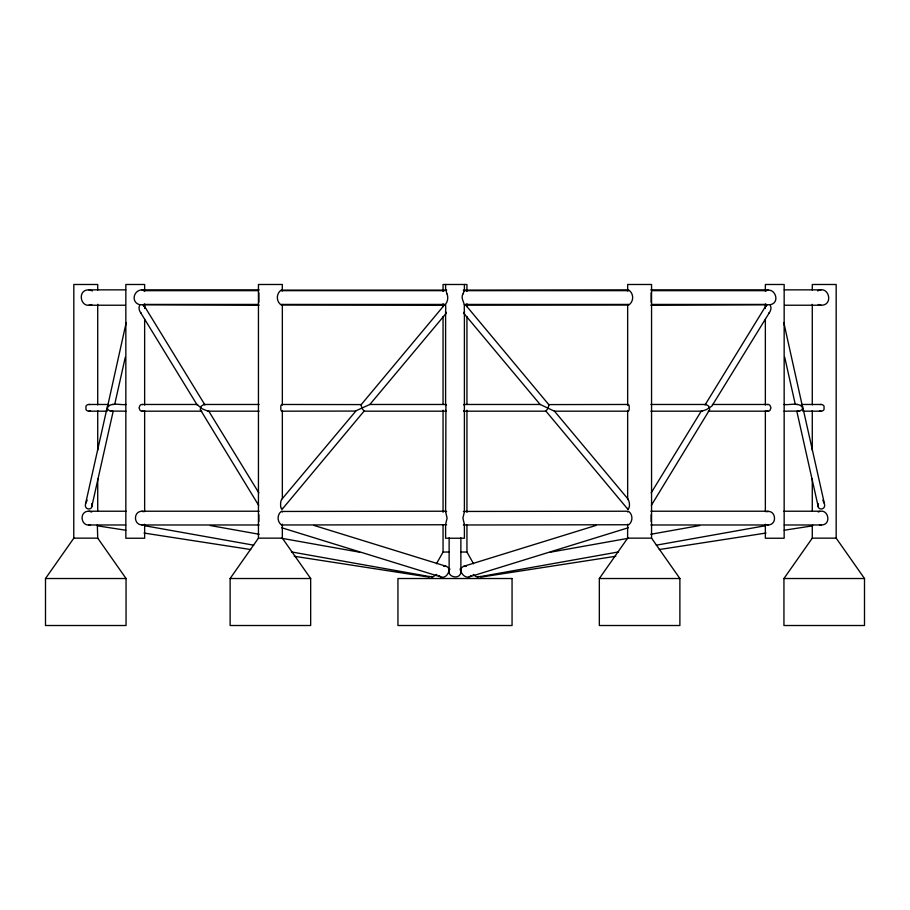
<?xml version="1.0" encoding="UTF-8"?>
<svg xmlns="http://www.w3.org/2000/svg" width="910" height="910" viewBox="0 0 910 910"><rect width="100%" height="100%" fill="white"/><g stroke="black" fill="none" stroke-linecap="round" stroke-linejoin="round"><path stroke-width="1.36" d="M126.137 322.857L107.266 407.828L107.903 409.5L110.053 411.07L125.967 411.183M463.133 293.702C459.914 298.457 465.351 302.712 464.271 307.58A8.577 1.115 -90 0 0 464.396 311.527L464.077 313.518M818.113 503.526C815.883 510.828 826.53 510.76 824.38 503.526L803.109 408.692C799.947 401.287 789.834 405.496 783.988 404.472M126.012 404.472C120.165 405.496 110.053 401.287 106.891 408.692L85.62 503.526C83.47 510.76 94.117 510.828 91.887 503.526M464.396 311.527L464.396 511.727L462.906 518.109L464.396 524.478L464.396 538.242L445.604 538.242L445.604 524.478L447.094 518.109L445.604 511.727L445.923 404.472A3.401 1.297 -90 0 1 446.253 404.586M464.396 410.126L464.077 411.183A3.401 1.297 -90 0 1 463.747 411.07M258.849 292.815L258.849 302.279M651.151 302.279L651.151 292.815M282.248 508.303C280.394 511.09 279.95 501.274 281.599 499.499L356.117 410.728L369.79 404.472L445.923 404.472M766.277 306.306L766.027 304.202M460.87 537.799L460.87 571.73C460.733 580.625 445.274 576.963 449.915 568.977M355.617 411.07L281.929 411.183A3.39 1.297 90 0 1 281.599 411.07M369.778 404.586L446.253 313.211M446.685 290.119L281.167 290.119C276.071 293.623 276.071 301.46 281.167 304.964L444.273 305.225C447.549 303.462 448.755 297.183 446.867 293.702M259.1 411.183L208.015 411.183L201.872 408.692L197.186 404.586M812.676 524.911L812.277 525.889L784.204 530.234M106.891 408.692L106.879 410.194M258.849 514.662L258.849 521.544M651.151 521.544L651.151 514.662M803.12 410.194L803.109 408.692M444.296 305.112L360.974 404.916L362.237 408.692L364.171 411.183L445.923 411.183A3.401 1.297 -90 0 0 446.253 411.07M282.043 509.395L364.409 410.728M91.887 506.176L113.136 411.434M114.751 404.199L125.284 357.266M85.62 503.526L87.189 500.125M107.278 406.952L107.937 405.45M282.157 410.728L281.929 411.183A3.39 1.297 -90 0 1 280.803 409.5L280.815 406.144A3.39 1.297 -90 0 1 281.929 404.472L361.486 404.586M446.855 293.691L445.923 289.858M445.604 511.727L446.605 511.454M464.396 524.478L463.395 524.751M627.764 290.881L628.071 289.858L628.833 290.119C633.929 293.623 633.929 301.46 628.833 304.964L465.26 305.112M627.661 512L628.753 511.454C632.973 514.719 632.973 521.487 628.753 524.751L464.077 524.979M282.236 290.881L282.339 284.489L258.44 284.489L258.44 538.151L282.339 538.151L310.663 578.521L310.663 625.511L230.116 625.511L230.116 578.521L258.372 538.242M464.396 284.489L464.396 290.301L463.144 293.691M627.957 499.499C629.629 500.83 630.38 507.609 627.957 509.395L545.591 410.728M436.436 563.79L443.056 552.029L443.056 525.07M478.353 576.405L476.544 576.929L473.143 574.449M651.298 505.414L709.777 409.5L708.697 406.144L706.103 404.472L650.889 404.472M650.9 411.183L701.985 411.183L706.638 409.5L711.836 406.144L770.053 311.527A8.577 7.928 -90 0 0 770.975 307.58L770.201 304.725L650.889 305.225M651.162 492.879L701.496 410.728L701.985 411.183M705.057 404.916L766.561 304.725M259.111 305.225L139.799 304.725L139.025 307.58A8.577 7.928 -90 0 0 139.947 311.527L197.129 404.916M766.277 305.009L766.903 305.225M97.791 538.242L126.058 578.521L126.058 625.511L45.5 625.511L45.5 578.521L73.767 538.242L73.824 284.489L97.723 284.489L97.723 290.154M651.628 538.242L679.884 578.521L679.884 625.511L599.337 625.511L599.337 578.521L627.593 538.242L627.661 524.205M812.277 290.154L812.277 284.489L836.176 284.489L836.176 538.151L864.5 578.521L864.5 625.511L783.942 625.511L783.942 578.521L812.209 538.242M470.914 575.564C465.977 581.285 456.069 569.649 463.588 566.361L595.948 525.445M429.725 576.405L428.951 577.088L294.214 556.26M143.723 306.306L143.973 304.202M281.929 305.225L282.339 304.509L282.339 405.177M445.923 511.227L281.247 511.454C277.027 514.719 277.027 521.487 281.247 524.751L282.168 524.751M436.857 574.449L432.443 577.088L291.405 551.915M627.957 404.586L628.071 404.472A3.39 1.297 -90 0 1 629.197 406.144L629.185 409.5A3.39 1.297 -90 0 1 628.071 411.183L554.406 411.183L540.21 404.472L464.077 404.472A3.401 1.297 -90 0 0 463.747 404.586M766.027 290.881C774.546 286.57 781.008 302.598 770.201 304.725M768.802 313.211L769.451 312.574M709.311 410.728L708.264 411.183L768.108 411.183A3.401 2.696 -90 0 0 770.008 410.194L770.975 407.828L770.008 405.45A3.401 2.696 -90 0 0 768.108 404.472L712.382 404.472M766.618 511.727C775.718 509.145 777.868 524.74 768.108 524.979L650.889 524.979M204.943 404.916L143.723 305.009L143.097 305.225M817.601 290.881C828.862 284.773 833.992 305.407 821.127 305.225L784.647 305.225M112.476 410.728L110.906 411.183M91.751 304.509C80.512 309.457 76.542 289.596 88.873 289.858L125.728 289.858M818.249 512C828.202 507.052 832.377 525.15 821.127 524.979L784.272 524.979M548.514 404.586L628.071 404.472M464.077 411.183L545.829 411.183L547.763 408.692L549.026 404.916L465.704 305.112L464.373 304.725M463.315 290.119L628.071 289.858M463.395 511.454L628.071 511.227M281.929 524.979L446.605 524.751M469.196 576.929L628.309 527.743M208.015 411.183L208.504 410.728L258.838 492.879M259.111 511.227L141.892 511.227C132.507 511.568 133.884 526.196 142.984 524.751M705.523 404.586L706.103 404.472M550.357 552.199L628.491 538.265M650.809 534.272L699.642 525.559M477.557 577.088L618.595 551.915M656.303 545.181L765.219 525.752M259.111 404.472L203.897 404.472L201.303 406.144L200.223 409.5L258.702 505.414M443.773 566.361C453.146 564.985 448.175 579.522 440.804 576.929L281.69 527.743M259.111 289.858L141.892 289.858C133.349 290.256 130.744 302.37 139.799 304.725M463.588 566.361L466.227 566.361M615.786 556.26L481.049 577.088L480.275 576.405M659.295 549.538L765.958 533.055M796.807 404.586L797.581 404.472M126.115 511.227L88.873 511.227C78.59 510.954 80.728 527.402 90.534 524.751M784.033 411.183L799.947 411.07L802.097 409.5L802.734 407.828L783.863 322.857M650.889 289.858L768.108 289.858M784.272 289.858L821.127 289.858M144.804 290.665L258.486 290.665M281.224 290.665L444.649 290.665M463.804 290.665L628.776 290.665M651.514 290.665L765.196 290.665M144.804 304.429L258.486 304.429M281.224 304.429L444.649 304.429M465.226 304.429L628.776 304.429M651.514 304.429L765.196 304.429M88.873 305.225L125.352 305.225M107.198 411.183L88.873 411.183A3.39 3.367 -90 0 1 85.961 409.5L85.961 406.144A3.39 3.367 -90 0 1 88.873 404.472L108.7 404.472M200.689 410.728L201.736 411.183L141.892 411.183A3.401 2.696 -90 0 1 139.992 410.194L139.025 407.828L139.992 405.45A3.401 2.696 90 0 1 141.892 404.472L197.618 404.472M801.301 404.472L821.127 404.472A3.39 3.367 -90 0 1 824.039 406.144L824.039 409.5A3.39 3.367 -90 0 1 821.127 411.183L802.802 411.183M650.889 511.227L768.108 511.227M783.885 511.227L819.921 511.227M88.873 524.979L125.728 524.979M141.892 524.979L259.111 524.979M73.824 538.151L97.723 538.151L97.325 524.911M627.661 538.151L651.56 538.151L651.56 284.489L627.661 284.489L627.661 290.574M836.176 538.151L812.277 538.151L812.277 525.889M443.056 552.029L449.028 552.029M460.972 552.029L466.944 552.029L473.564 563.79M45.5 578.521L126.058 578.521M230.116 578.521L310.663 578.521M599.337 578.521L679.884 578.521M783.942 578.521L864.5 578.521M799.094 411.183L797.524 410.728M821.127 305.225L818.249 304.509M88.873 289.858L92.399 290.881M819.466 524.751L821.127 524.979M88.873 511.227L91.751 512M112.419 404.472L113.193 404.586M97.723 525.889L125.796 530.234M144.042 533.055L250.705 549.538M210.358 525.559L259.191 534.272M281.508 538.265L359.643 552.199M144.781 525.752L253.697 545.181M203.897 404.472L204.477 404.586M141.892 289.858L143.973 290.881M767.016 524.751L768.108 524.979M141.892 511.227L143.382 511.727M314.052 525.445L446.412 566.361M432.443 577.088L431.647 576.405M440.804 576.929L439.086 575.564M140.549 312.574L141.198 313.211M628.071 305.225L627.661 304.509L627.661 405.177M464.077 404.472L464.396 405.53M445.923 411.183L445.604 410.126M281.929 289.858L282.339 290.574M281.929 511.227L282.339 512M554.383 411.07L628.401 499.499M463.747 313.211L540.221 404.586M822.811 500.125L824.38 503.526M802.063 405.45L802.722 406.952M460.085 568.977L460.87 571.73M445.923 313.518L445.604 311.527A8.577 1.115 -90 0 0 445.729 307.58L445.627 304.725M627.957 509.395L627.752 508.303M784.716 357.266L795.249 404.199M796.864 411.434L818.113 506.176M812.277 304.327L812.277 404.916M812.277 410.581L812.277 450.245M812.277 478.592L812.277 511.17M765.356 291.211L765.356 284.489L784.158 284.489L784.158 538.242L765.356 538.242L765.356 524.24M765.356 303.951L765.356 308.501M765.356 319.49L765.356 405.087M765.356 410.774L765.356 511.636M627.661 410.455L627.661 498.703M466.944 291.382L466.944 284.489L443.056 284.489L443.056 291.382M466.944 303.781L466.944 306.625M466.944 316.555L466.944 404.495M466.944 410.171L466.944 512.307M466.944 525.07L466.944 552.029M449.13 537.799L449.13 571.73M445.604 284.489L445.604 290.301M445.604 311.527L445.604 405.53M443.056 303.781L443.056 306.625M443.056 316.555L443.056 404.495M443.056 410.171L443.056 512.307M282.339 410.455L282.339 498.703M282.339 524.205L282.339 538.151M144.644 291.211L144.644 284.489L125.842 284.489L125.842 538.242L144.644 538.242L144.644 524.24M144.644 303.951L144.644 308.501M144.644 319.49L144.644 405.087M144.644 410.774L144.644 511.636M97.723 304.327L97.723 404.916M97.723 410.581L97.723 450.245M97.723 478.592L97.723 511.17M142.916 410.728A3.401 2.07 -90 0 1 141.892 411.183M141.892 404.472A3.401 2.07 -90 0 1 142.426 404.586M90.431 410.728A3.39 3.128 -90 0 1 88.873 411.183M88.873 404.472A3.39 3.128 -90 0 1 89.68 404.586M768.108 411.183A3.401 2.07 -90 0 1 767.084 410.728M767.574 404.586A3.401 2.07 -90 0 1 768.108 404.472M821.127 411.183A3.39 3.128 -90 0 1 819.569 410.728M820.319 404.586A3.39 3.128 -90 0 1 821.127 404.472M512.057 578.521L397.943 578.521L397.943 625.511L512.057 625.511L512.057 578.521"/></g></svg>
